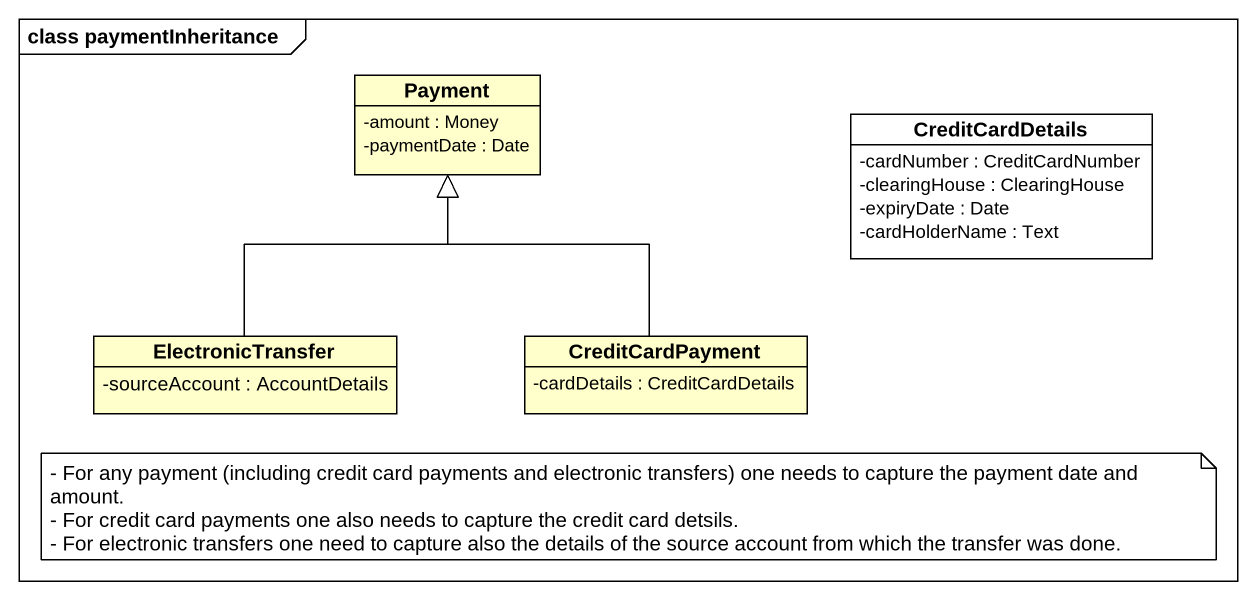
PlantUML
@startuml
mainframe class paymentInheritance
hide circle
hide empty members
skinparam classAttributeIconSize 0
class Payment #FFFFCC {
  -amount : Money
  -paymentDate : Date
}
class CreditCardDetails {
  -cardNumber : CreditCardNumber
  -clearingHouse : ClearingHouse
  -expiryDate : Date
  -cardHolderName : Text
}
class ElectronicTransfer #FFFFCC {
  -sourceAccount : AccountDetails
}
class CreditCardPayment #FFFFCC {
  -cardDetails : CreditCardDetails
}
ElectronicTransfer -up-|> Payment
CreditCardPayment -up-|> Payment
note as N1
  - For any payment (including credit card payments and electronic transfers) one needs to capture the payment date and amount.
  - For credit card payments one also needs to capture the credit card detsils.
  - For electronic transfers one need to capture also the details of the source account from which the transfer was done.
end note
@enduml
